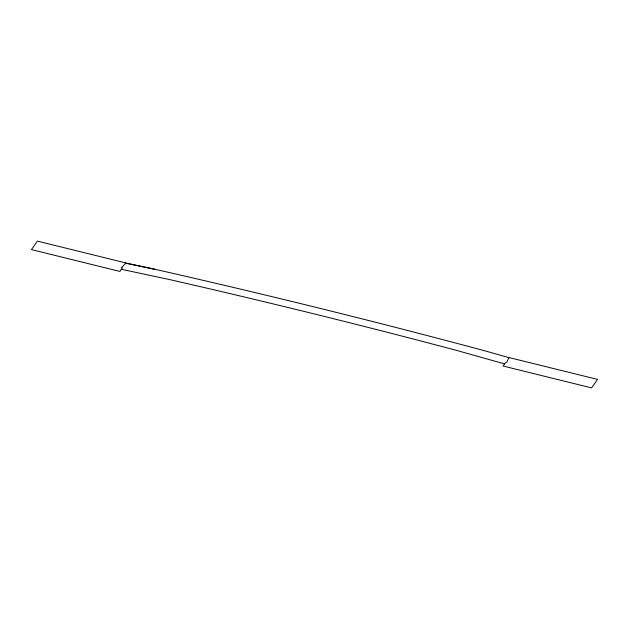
<?xml version="1.0" encoding="UTF-8"?>
<svg xmlns="http://www.w3.org/2000/svg" width="629" height="629" viewBox="0 0 629 629"><rect width="100%" height="100%" fill="white"/><g stroke="black" fill="none" stroke-linecap="round" stroke-linejoin="round"><path stroke-width="0.94" d="M125.792 263.079L150.583 268.292A1112.072 141.305 13.5 0 1 485.313 350.943L509.026 357.697M125.729 263.166L155.245 269.456M121.405 269.291L170.349 279.748A1070.621 136.037 13.5 0 1 457.637 350.683L504.623 363.924M507.564 360.425L506.817 362.147L505.331 362.925L503.121 366.047L591.559 387.889L597.55 379.405L509.113 357.571L507.564 360.425M121.987 267.246L122.12 268.276L119.887 271.429L31.45 249.595L37.441 241.111L125.879 262.953L121.987 267.246"/></g></svg>
